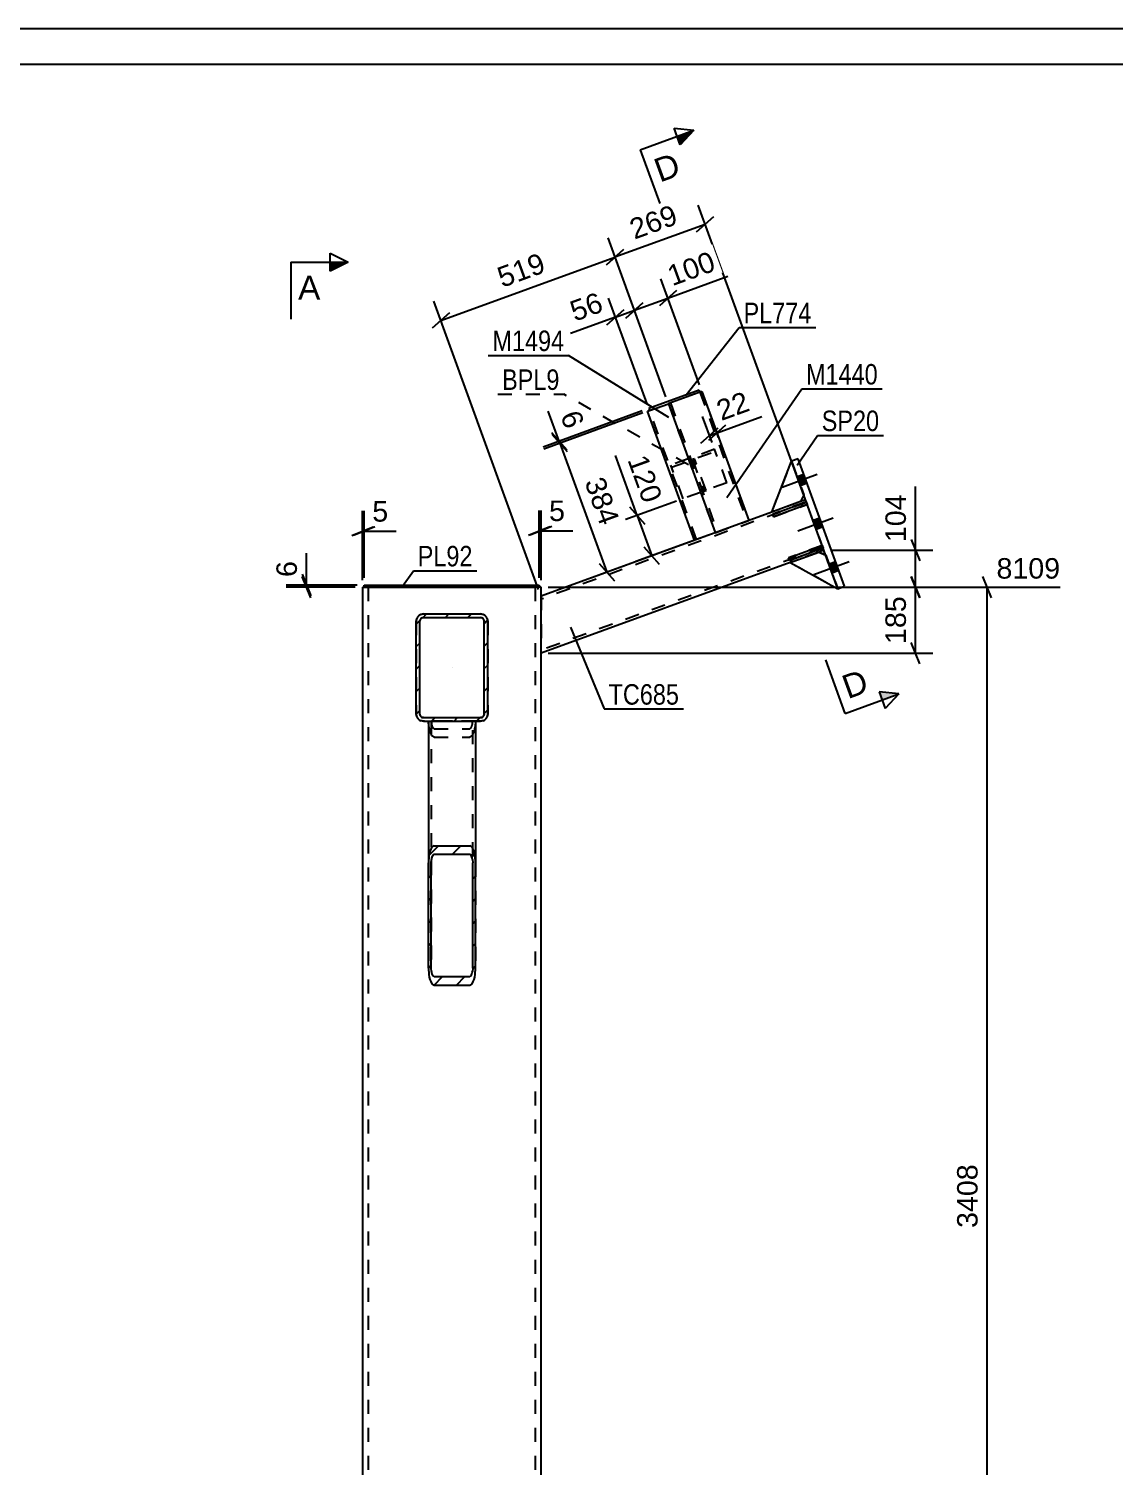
# Model space of a CAD drawing. Header units: millimetres. Extents: x -297 to 544, y -221 to 373.
# Drawn here: x -59.2 to 92.7, y 171.7 to 372.8 of the extents above; entities that cross this region are included whole.
import ezdxf

# ---------------------------------------------------------------- set-up
doc = ezdxf.new("R2010")
doc.units = ezdxf.units.MM
doc.linetypes.add('DXK_LINE_DOT2', pattern=[3.9198, 1.9599, -1.9599])
doc.linetypes.add('DXK_LINE_DOT3', pattern=[5.9187, 2.979, -0.9799, 0.9799, -0.9799])
doc.styles.add('Arial', font='ARIAL.TTF', dxfattribs={"height": 0.2})
doc.styles.add('Arial Narrow', font='ARIALN.TTF', dxfattribs={"height": 0.2})

# ---------------------------------------------------------------- blocks, each defined once
blk = doc.blocks.new('Unknown-284934218-1133')
at = {"color": 5, "linetype": 'Continuous'}
for p, q in [((544.32, 372.77), (-296.68, 372.77)), ((539.32, 367.77), (-291.68, 367.77))]:
    blk.add_line(p, q, dxfattribs=at)
blk = doc.blocks.new('Part-284934218-1228 - 1225')
at = {"linetype": 'Continuous'}
h = blk.add_hatch(dxfattribs=at)
h.set_pattern_fill('', scale=0.7, style=0, pattern_type=0)
h.set_pattern_definition([(45, (-4.962, 276.9), (-1.57154, 1.57154), [])])
h.paths.add_polyline_path([(-4.96, 289.9), (-4.96, 276.9), (-4.89, 276.52), (-4.67, 276.19), (-4.34, 275.98), (-3.96, 275.9), (4.04, 275.9), (4.42, 275.98), (4.75, 276.19), (4.96, 276.52), (5.04, 276.9), (5.04, 289.9), (4.96, 290.28), (4.75, 290.61), (4.42, 290.82), (4.04, 290.9), (-3.96, 290.9), (-4.34, 290.82), (-4.67, 290.61), (-4.89, 290.28)])
h.paths.add_polyline_path([(-4.32, 290.25), (-4.15, 290.36), (-3.96, 290.4), (4.04, 290.4), (4.23, 290.36), (4.39, 290.25), (4.5, 290.09), (4.54, 289.9), (4.54, 276.9), (4.5, 276.71), (4.39, 276.55), (4.23, 276.44), (4.04, 276.4), (-3.96, 276.4), (-4.15, 276.44), (-4.32, 276.55), (-4.42, 276.71), (-4.46, 276.9), (-4.46, 289.9), (-4.42, 290.09)])
at = {"color": 7, "linetype": 'DXK_LINE_DOT2'}
for p, q in [((-4.96, 289.9), (-4.89, 290.28)), ((-4.96, 276.9), (-4.96, 289.9)), ((-4.42, 290.09), (-4.46, 289.9)), ((-4.46, 276.9), (-4.46, 289.9)), ((-4.34, 290.82), (-3.96, 290.9)), ((-3.96, 290.4), (-4.15, 290.36)), ((-3.96, 290.9), (4.04, 290.9)), ((-3.96, 290.4), (4.04, 290.4)), ((4.04, 290.9), (4.42, 290.82)), ((4.23, 290.36), (4.04, 290.4)), ((4.54, 289.9), (4.5, 290.09)), ((4.54, 276.9), (4.54, 289.9)), ((4.96, 290.28), (5.04, 289.9)), ((5.04, 276.9), (5.04, 289.9)), ((-4.89, 276.52), (-4.96, 276.9)), ((-4.46, 276.9), (-4.42, 276.71)), ((-3.96, 275.9), (-4.34, 275.98)), ((-4.15, 276.44), (-3.96, 276.4)), ((-3.96, 276.4), (4.04, 276.4)), ((4.04, 275.9), (-3.96, 275.9)), ((4.04, 276.4), (4.23, 276.44)), ((4.42, 275.98), (4.04, 275.9)), ((4.5, 276.71), (4.54, 276.9)), ((5.04, 276.9), (4.96, 276.52))]:
    blk.add_line(p, q, dxfattribs=at)
at = {"color": 2, "linetype": 'Continuous'}
for p, q in [((-4.89, 290.28), (-4.96, 289.9)), ((-4.96, 276.9), (-4.96, 289.9)), ((-4.46, 289.9), (-4.42, 290.09)), ((-4.46, 276.9), (-4.46, 289.9)), ((-3.96, 290.9), (-4.34, 290.82)), ((-4.15, 290.36), (-3.96, 290.4)), ((-3.96, 290.9), (4.04, 290.9)), ((-3.96, 290.4), (4.04, 290.4)), ((4.42, 290.82), (4.04, 290.9)), ((4.04, 290.4), (4.23, 290.36)), ((4.5, 290.09), (4.54, 289.9)), ((4.54, 276.9), (4.54, 289.9)), ((5.04, 289.9), (4.96, 290.28)), ((5.04, 276.9), (5.04, 289.9)), ((-4.96, 276.9), (-4.89, 276.52)), ((-4.42, 276.71), (-4.46, 276.9)), ((-4.34, 275.98), (-3.96, 275.9)), ((-3.96, 276.4), (-4.15, 276.44)), ((-3.96, 276.4), (4.04, 276.4)), ((-3.96, 275.9), (4.04, 275.9)), ((4.23, 276.44), (4.04, 276.4)), ((4.04, 275.9), (4.42, 275.98)), ((4.54, 276.9), (4.5, 276.71)), ((4.96, 276.52), (5.04, 276.9))]:
    blk.add_line(p, q, dxfattribs=at)
at = {"color": 7, "linetype": 'DXK_LINE_DOT3'}
blk.add_line((0.04, 283.4), (0.04, 283.4), dxfattribs=at)
at = {"color": 7, "linetype": 'DXK_LINE_DOT2'}
for centre, radius, start, end in [((-3.96, 289.9), 1, 112.5, 157.5), ((-3.96, 289.9), 0.5, 112.5, 157.5), ((4.04, 289.9), 0.5, 22.5, 67.5), ((4.04, 289.9), 1, 22.5, 67.5), ((-3.96, 276.9), 1, 202.5, 247.5), ((-3.96, 276.9), 0.5, 202.5, 247.5), ((4.04, 276.9), 0.5, 292.5, 337.5), ((4.04, 276.9), 1, 292.5, 337.5)]:
    blk.add_arc(centre, radius, start, end, dxfattribs=at)
at = {"color": 2, "linetype": 'Continuous'}
for centre, radius, start, end in [((-3.96, 289.9), 1, 112.5, 157.5), ((-3.96, 289.9), 0.5, 112.5, 157.5), ((4.04, 289.9), 0.5, 22.5, 67.5), ((4.04, 289.9), 1, 22.5, 67.5), ((-3.96, 276.9), 1, 202.5, 247.5), ((-3.96, 276.9), 0.5, 202.5, 247.5), ((4.04, 276.9), 0.5, 292.5, 337.5), ((4.04, 276.9), 1, 292.5, 337.5)]:
    blk.add_arc(centre, radius, start, end, dxfattribs=at)
blk = doc.blocks.new('Part-284934218-1429 - 1225')
at = {"color": 2, "linetype": 'Continuous'}
for p, q in [((44.82, 305.16), (47.56, 312.28)), ((48.82, 306.62), (44.82, 305.16)), ((49.27, 307.58), (48.82, 306.62))]:
    blk.add_line(p, q, dxfattribs=at)
at = {"color": 7, "linetype": 'DXK_LINE_DOT2'}
blk.add_line((49.27, 307.58), (47.56, 312.28), dxfattribs=at)
blk = doc.blocks.new('Part-284934218-1230 - 1225')
at = {"linetype": 'Continuous'}
h = blk.add_hatch(dxfattribs=at)
h.set_pattern_fill('', scale=0.7, style=0, pattern_type=0)
h.set_pattern_definition([(45, (-3.262, 241.354), (-1.57154, 1.57154), [])])
h.paths.add_polyline_path([(-3.26, 256.1), (-3.26, 241.35), (-3.2, 240.45), (-3.03, 239.69), (-2.77, 239.17), (-2.46, 238.99), (2.54, 238.99), (2.84, 239.17), (3.1, 239.69), (3.28, 240.45), (3.34, 241.35), (3.34, 256.1), (3.28, 257), (3.1, 257.77), (2.84, 258.28), (2.54, 258.46), (-2.46, 258.46), (-2.77, 258.28), (-3.03, 257.77), (-3.2, 257)])
h.paths.add_polyline_path([(-2.74, 256.93), (-2.62, 257.19), (-2.46, 257.28), (2.54, 257.28), (2.69, 257.19), (2.82, 256.93), (2.91, 256.55), (2.94, 256.1), (2.94, 241.35), (2.91, 240.9), (2.82, 240.52), (2.69, 240.26), (2.54, 240.17), (-2.46, 240.17), (-2.62, 240.26), (-2.74, 240.52), (-2.83, 240.9), (-2.86, 241.35), (-2.86, 256.1), (-2.83, 256.55)])
at = {"color": 2, "linetype": 'Continuous'}
for p, q in [((-3.26, 275.9), (-3.26, 256.1)), ((3.34, 275.9), (3.34, 256.1)), ((-2.46, 258.46), (-2.77, 258.28)), ((-2.46, 258.46), (2.54, 258.46)), ((2.84, 258.28), (2.54, 258.46)), ((-3.2, 257), (-3.26, 256.1)), ((-3.26, 241.35), (-3.26, 256.1)), ((-2.86, 256.1), (-2.83, 256.55)), ((-2.86, 241.35), (-2.86, 256.1)), ((-2.62, 257.19), (-2.46, 257.28)), ((-2.46, 257.28), (2.54, 257.28)), ((2.54, 257.28), (2.69, 257.19)), ((2.91, 256.55), (2.94, 256.1)), ((2.94, 241.35), (2.94, 256.1)), ((3.34, 256.1), (3.28, 257)), ((3.34, 241.35), (3.34, 256.1)), ((-3.26, 241.35), (-3.2, 240.45)), ((-2.83, 240.9), (-2.86, 241.35)), ((2.94, 241.35), (2.91, 240.9)), ((3.28, 240.45), (3.34, 241.35)), ((-2.46, 240.17), (-2.62, 240.26)), ((-2.46, 240.17), (2.54, 240.17)), ((2.69, 240.26), (2.54, 240.17)), ((-2.77, 239.17), (-2.46, 238.99)), ((-2.46, 238.99), (2.54, 238.99)), ((2.54, 238.99), (2.84, 239.17))]:
    blk.add_line(p, q, dxfattribs=at)
at = {"color": 7, "linetype": 'DXK_LINE_DOT2'}
for p, q in [((3.34, 275.9), (-3.26, 275.9)), ((-3.2, 275.13), (-3.25, 275.9)), ((-2.86, 275.9), (-2.86, 241.35)), ((-2.85, 275.9), (-2.83, 275.58)), ((2.91, 275.58), (2.93, 275.9)), ((2.94, 275.9), (2.93, 275.9)), ((2.94, 241.35), (2.94, 275.9)), ((3.33, 275.9), (3.28, 275.13)), ((-2.46, 273.67), (-2.77, 273.85)), ((-2.62, 274.94), (-2.46, 274.85)), ((-2.46, 274.85), (2.54, 274.85)), ((-2.46, 273.67), (2.54, 273.67)), ((2.54, 274.85), (2.69, 274.94)), ((2.84, 273.85), (2.54, 273.67)), ((-3.26, 256.1), (-3.26, 241.35)), ((3.34, 256.1), (3.34, 241.35))]:
    blk.add_line(p, q, dxfattribs=at)
for centre, radius, start, end in [((-1.46, 275.69), 1.38, 184.5911, 212.8754), ((1.53, 275.69), 1.38, 327.1246, 355.4089), ((-0.45, 275.35), 2.76, 184.5911, 212.8754), ((0.53, 275.35), 2.76, 327.1246, 355.4089)]:
    blk.add_arc(centre, radius, start, end, dxfattribs=at)
at = {"color": 2, "linetype": 'Continuous'}
for centre, radius, start, end in [((-0.45, 256.78), 2.76, 147.1246, 175.4089), ((0.53, 256.78), 2.76, 4.5911, 32.8754), ((-1.46, 256.44), 1.38, 147.1246, 175.4089), ((1.53, 256.44), 1.38, 4.5911, 32.8754), ((-0.45, 240.67), 2.76, 184.5911, 212.8754), ((-1.46, 241.01), 1.38, 184.5911, 212.8754), ((1.53, 241.01), 1.38, 327.1246, 355.4089), ((0.53, 240.67), 2.76, 327.1246, 355.4089)]:
    blk.add_arc(centre, radius, start, end, dxfattribs=at)
blk = doc.blocks.new('Part-284934218-1455 - 1225')
at = {"color": 7, "linetype": 'DXK_LINE_DOT2'}
for p, q in [((44.82, 305.16), (47.56, 312.28)), ((47.56, 312.28), (49.27, 307.58)), ((48.82, 306.62), (44.82, 305.16)), ((49.27, 307.58), (48.82, 306.62))]:
    blk.add_line(p, q, dxfattribs=at)
blk = doc.blocks.new('Part-284934218-1436 - 1225')
at = {"color": 7, "linetype": 'DXK_LINE_DOT2'}
for p, q in [((49.63, 306.59), (44.93, 304.88)), ((45.06, 304.51), (49.76, 306.22)), ((48.92, 306.34), (49.06, 305.96)), ((49.76, 306.22), (49.63, 306.59)), ((44.93, 304.88), (45.06, 304.51))]:
    blk.add_line(p, q, dxfattribs=at)
blk = doc.blocks.new('Part-284934218-1434 - 1225')
at = {"color": 2, "linetype": 'Continuous'}
for p, q in [((44.93, 304.88), (49.63, 306.59)), ((49.76, 306.22), (45.06, 304.51)), ((49.63, 306.59), (49.76, 306.22)), ((45.06, 304.51), (44.93, 304.88))]:
    blk.add_line(p, q, dxfattribs=at)
at = {"color": 7, "linetype": 'DXK_LINE_DOT2'}
blk.add_line((49.06, 305.96), (48.92, 306.34), dxfattribs=at)
blk = doc.blocks.new('Part-284934218-1325 - 1225')
at = {"color": 2, "linetype": 'Continuous'}
for p, q in [((-12.25, 294.65), (-12.25, 294.95)), ((-12.25, 294.95), (12.25, 294.95)), ((-11.7, 294.65), (-12.25, 294.65)), ((12.25, 294.65), (11.7, 294.65)), ((12.25, 294.95), (12.25, 294.65))]:
    blk.add_line(p, q, dxfattribs=at)
at = {"color": 7, "linetype": 'DXK_LINE_DOT2'}
blk.add_line((11.7, 294.65), (-11.7, 294.65), dxfattribs=at)
blk = doc.blocks.new('Part-284934218-1432 - 1225')
at = {"color": 7, "linetype": 'DXK_LINE_DOT2'}
for p, q in [((51.38, 299.57), (47.39, 298.12)), ((47.39, 298.12), (54.05, 294.42)), ((52.34, 299.12), (51.38, 299.57)), ((54.05, 294.42), (52.34, 299.12))]:
    blk.add_line(p, q, dxfattribs=at)
blk = doc.blocks.new('Part-284934218-1275 - 1225')
at = {"color": 7, "linetype": 'DXK_LINE_DOT2'}
for p, q in [((49.66, 306.5), (12.5, 292.97)), ((48.82, 306.62), (44.82, 305.16)), ((52.09, 299.83), (49.52, 306.87)), ((51.95, 300.2), (12.5, 285.84)), ((51.38, 299.57), (47.39, 298.12)), ((12.5, 293.4), (12.5, 285.42))]:
    blk.add_line(p, q, dxfattribs=at)
at = {"color": 2, "linetype": 'Continuous'}
for p, q in [((49.52, 306.87), (48.82, 306.62)), ((44.82, 305.16), (12.5, 293.4)), ((52.09, 299.83), (51.38, 299.57)), ((47.39, 298.12), (12.5, 285.42))]:
    blk.add_line(p, q, dxfattribs=at)
blk = doc.blocks.new('Part-284934218-1433 - 1225')
at = {"color": 2, "linetype": 'Continuous'}
for p, q in [((47.15, 298.77), (51.85, 300.48)), ((51.99, 300.11), (47.29, 298.4)), ((51.85, 300.48), (51.99, 300.11)), ((47.29, 298.4), (47.15, 298.77))]:
    blk.add_line(p, q, dxfattribs=at)
at = {"color": 7, "linetype": 'DXK_LINE_DOT2'}
blk.add_line((51.28, 299.85), (51.14, 300.23), dxfattribs=at)
blk = doc.blocks.new('Part-284934218-1305 - 1225')
at = {"color": 2, "linetype": 'Continuous'}
for p, q in [((48.5, 312.62), (47.56, 312.28)), ((54.05, 294.42), (47.56, 312.28)), ((54.99, 294.77), (48.5, 312.62)), ((54.05, 294.42), (54.99, 294.77))]:
    blk.add_line(p, q, dxfattribs=at)
blk = doc.blocks.new('Part-284934218-1393 - 1225')
at = {"color": 2, "linetype": 'Continuous'}
for p, q in [((34.64, 322.21), (27.58, 319.64)), ((34.74, 321.93), (34.64, 322.21)), ((30.41, 320.35), (30.32, 320.32)), ((27.58, 319.64), (27.69, 319.36))]:
    blk.add_line(p, q, dxfattribs=at)
at = {"color": 7, "linetype": 'DXK_LINE_DOT2'}
for p, q in [((34.74, 321.93), (30.41, 320.35)), ((27.69, 319.36), (30.32, 320.32))]:
    blk.add_line(p, q, dxfattribs=at)
blk = doc.blocks.new('Part-284934218-1329 - 1225')
at = {"color": 7, "linetype": 'DXK_LINE_DOT2'}
for p, q in [((-4.89, 290.28), (-4.96, 289.9)), ((-4.96, 289.9), (-4.96, 276.9)), ((-4.46, 289.9), (-4.42, 290.09)), ((-4.46, 289.9), (-4.46, 289.9)), ((-4.46, 276.9), (-4.46, 289.9)), ((-3.96, 290.9), (-4.34, 290.82)), ((-4.15, 290.36), (-3.96, 290.4)), ((-3.96, 290.9), (4.04, 290.9)), ((-3.96, 290.9), (-3.96, 290.9)), ((-3.96, 290.4), (-3.96, 290.4)), ((-3.96, 290.4), (4.04, 290.4)), ((4.04, 290.9), (4.04, 290.9)), ((4.42, 290.82), (4.04, 290.9)), ((4.04, 290.4), (4.04, 290.4)), ((4.04, 290.4), (4.23, 290.36)), ((4.5, 290.09), (4.54, 289.9)), ((4.54, 289.9), (4.54, 289.9)), ((4.54, 276.9), (4.54, 289.9)), ((5.04, 289.9), (4.96, 290.28)), ((5.04, 289.9), (5.04, 276.9)), ((-4.96, 276.9), (-4.89, 276.52)), ((-4.46, 276.9), (-4.46, 276.9)), ((-4.42, 276.71), (-4.46, 276.9)), ((-4.34, 275.98), (-3.96, 275.9)), ((-3.96, 276.4), (-4.15, 276.44)), ((-3.96, 276.4), (-3.96, 276.4)), ((-3.96, 276.4), (4.04, 276.4)), ((4.04, 275.9), (-3.96, 275.9)), ((-3.96, 275.9), (-3.96, 275.9)), ((4.23, 276.44), (4.04, 276.4)), ((4.04, 276.4), (4.04, 276.4)), ((4.04, 275.9), (4.42, 275.98)), ((4.04, 275.9), (4.04, 275.9)), ((4.54, 276.9), (4.5, 276.71)), ((4.54, 276.9), (4.54, 276.9)), ((4.96, 276.52), (5.04, 276.9))]:
    blk.add_line(p, q, dxfattribs=at)
for centre, radius, start, end in [((-3.96, 289.9), 1, 112.5, 157.5), ((-3.96, 289.9), 0.5, 112.5, 157.5), ((4.04, 289.9), 0.5, 22.5, 67.5), ((4.04, 289.9), 1, 22.5, 67.5), ((-3.96, 276.9), 1, 202.5, 247.5), ((-3.96, 276.9), 0.5, 202.5, 247.5), ((4.04, 276.9), 0.5, 292.5, 337.5), ((4.04, 276.9), 1, 292.5, 337.5)]:
    blk.add_arc(centre, radius, start, end, dxfattribs=at)
blk = doc.blocks.new('Part-284934218-1363 - 1225')
at = {"color": 2, "linetype": 'Continuous'}
for p, q in [((27.4, 319.26), (30.32, 320.32)), ((30.32, 320.32), (36.89, 302.28)), ((33.97, 301.22), (27.4, 319.26))]:
    blk.add_line(p, q, dxfattribs=at)
at = {"color": 7, "linetype": 'DXK_LINE_DOT2'}
for p, q in [((34.26, 301.31), (27.69, 319.36)), ((36.89, 302.27), (33.98, 301.21)), ((36.89, 302.28), (36.89, 302.27)), ((36.89, 302.27), (36.89, 302.28)), ((36.89, 302.28), (36.89, 302.27)), ((33.97, 301.22), (33.98, 301.21)), ((33.98, 301.21), (33.97, 301.22))]:
    blk.add_line(p, q, dxfattribs=at)
blk = doc.blocks.new('Part-284934218-1378 - 1225')
at = {"color": 2, "linetype": 'Continuous'}
for q in [(30.41, 320.35), (41.59, 303.99)]:
    blk.add_line((35.02, 322.03), q, dxfattribs=at)
at = {"color": 7, "linetype": 'DXK_LINE_DOT2'}
for p, q in [((34.74, 321.93), (41.31, 303.88)), ((30.41, 320.35), (30.32, 320.32)), ((30.32, 320.32), (36.89, 302.27)), ((30.6, 320.42), (30.63, 320.43)), ((30.6, 320.42), (37.17, 302.38)), ((36.89, 302.27), (41.59, 303.98)), ((41.59, 303.98), (41.59, 303.99)), ((41.59, 303.99), (41.59, 303.98))]:
    blk.add_line(p, q, dxfattribs=at)
blk = doc.blocks.new('Part-284934218-1470 - 1225')
at = {"color": 7, "linetype": 'DXK_LINE_DOT2'}
for p, q in [((36.79, 313.95), (30.68, 311.72)), ((38.5, 309.25), (36.79, 313.95)), ((32.39, 307.03), (30.68, 311.72)), ((30.78, 311.44), (36.89, 313.67)), ((38.5, 309.25), (32.39, 307.03))]:
    blk.add_line(p, q, dxfattribs=at)
blk = doc.blocks.new('Bolt-284934218-1409 - 1225')
at = {"linetype": 'Continuous'}
for points in [[(49.74, 309.19), (49.3, 310.41), (48.36, 310.07), (48.8, 308.85)], [(49.74, 309.19), (49.3, 310.41), (48.36, 310.07), (48.8, 308.85)], [(49.74, 309.19), (49.3, 310.41), (48.36, 310.07), (48.8, 308.85)], [(51.97, 303.08), (51.52, 304.3), (50.58, 303.96), (51.03, 302.74)], [(51.97, 303.08), (51.52, 304.3), (50.58, 303.96), (51.03, 302.74)], [(54.19, 296.97), (53.75, 298.2), (52.81, 297.85), (53.25, 296.63)], [(54.19, 296.97), (53.75, 298.2), (52.81, 297.85), (53.25, 296.63)], [(54.19, 296.97), (53.75, 298.2), (52.81, 297.85), (53.25, 296.63)]]:
    blk.add_hatch(color=1, dxfattribs=at).paths.add_polyline_path(points)
at = {"color": 1, "linetype": 'Continuous'}
for p, q in [((51.17, 310.4), (46.23, 308.6)), ((51.17, 310.4), (46.23, 308.6)), ((51.17, 310.4), (46.23, 308.6)), ((49.3, 310.41), (48.36, 310.07)), ((49.3, 310.41), (48.36, 310.07)), ((49.3, 310.41), (48.36, 310.07)), ((49.74, 309.19), (48.8, 308.85)), ((49.74, 309.19), (48.8, 308.85)), ((49.74, 309.19), (48.8, 308.85)), ((53.39, 304.29), (48.46, 302.5)), ((53.39, 304.29), (48.46, 302.5)), ((51.52, 304.3), (50.58, 303.96)), ((51.52, 304.3), (50.58, 303.96)), ((51.97, 303.08), (51.03, 302.74)), ((51.97, 303.08), (51.03, 302.74)), ((55.61, 298.18), (50.68, 296.39)), ((55.61, 298.18), (50.68, 296.39)), ((55.61, 298.18), (50.68, 296.39)), ((53.75, 298.2), (52.81, 297.85)), ((53.75, 298.2), (52.81, 297.85)), ((53.75, 298.2), (52.81, 297.85)), ((54.19, 296.97), (53.25, 296.63)), ((54.19, 296.97), (53.25, 296.63)), ((54.19, 296.97), (53.25, 296.63))]:
    blk.add_line(p, q, dxfattribs=at)
blk = doc.blocks.new('Part-284934218-1430 - 1225')
at = {"color": 7, "linetype": 'DXK_LINE_DOT2'}
for p, q in [((33.98, 312.61), (33.7, 312.5)), ((33.7, 312.5), (35.3, 308.09)), ((33.95, 311.8), (34.23, 311.9)), ((35.59, 308.19), (33.98, 312.61)), ((35.3, 308.09), (35.59, 308.19))]:
    blk.add_line(p, q, dxfattribs=at)
blk = doc.blocks.new('Part-284934218-1431 - 1225')
at = {"color": 2, "linetype": 'Continuous'}
for p, q in [((47.39, 298.12), (51.38, 299.57)), ((47.39, 298.12), (54.05, 294.42)), ((51.38, 299.57), (52.34, 299.12))]:
    blk.add_line(p, q, dxfattribs=at)
at = {"color": 7, "linetype": 'DXK_LINE_DOT2'}
blk.add_line((52.34, 299.12), (54.05, 294.42), dxfattribs=at)
blk = doc.blocks.new('Part-284934218-1435 - 1225')
at = {"color": 7, "linetype": 'DXK_LINE_DOT2'}
for p, q in [((51.85, 300.48), (47.15, 298.77)), ((47.29, 298.4), (51.99, 300.11)), ((51.14, 300.23), (51.28, 299.85)), ((51.99, 300.11), (51.85, 300.48)), ((47.15, 298.77), (47.29, 298.4))]:
    blk.add_line(p, q, dxfattribs=at)
blk = doc.blocks.new('Part-284934218-1451 - 1225')
at = {"color": 2, "linetype": 'Continuous'}
for p, q in [((-12.5, 294.65), (-12.5, 62)), ((-12.5, 294.65), (-12.25, 294.65)), ((-11.7, 294.65), (-10.9, 294.65)), ((-10.9, 294.65), (11.7, 294.65)), ((12.5, 294.65), (12.25, 294.65)), ((12.5, 62), (12.5, 294.65))]:
    blk.add_line(p, q, dxfattribs=at)
at = {"color": 7, "linetype": 'DXK_LINE_DOT2'}
for p, q in [((-12.38, 294.65), (-11.7, 294.65)), ((-11.7, 294.65), (-11.7, 62)), ((12.25, 294.65), (10.9, 294.65)), ((11.7, 294.65), (11.7, 62))]:
    blk.add_line(p, q, dxfattribs=at)
blk = doc.blocks.new('StraightDimension-284934218-9112 - 1225')
at = {"color": 7, "linetype": 'Continuous'}
for p, q in [((26.64, 319.3), (12.79, 314.26)), ((26.75, 319.02), (12.89, 313.97)), ((13.97, 316.28), (16.12, 313.87)), ((16.22, 313.59), (14.07, 316)), ((15.04, 315.08), (15.15, 314.8))]:
    blk.add_line(p, q, dxfattribs=at)
at = {"color": 0}
blk.add_wipeout([(15.57, 315.83), (19.52, 317.26), (18.35, 320.48), (14.4, 319.04)], dxfattribs=at)
at = {"color": 7, "linetype": 'Continuous'}
blk.add_line((15.04, 315.08), (13.51, 319.28), dxfattribs=at)
blk.add_line((15.04, 315.08), (13.51, 319.28), dxfattribs=at)
at = {"color": 3, "style": 'Arial'}
blk.add_text('6', height=2.87, rotation=-69.9983, dxfattribs=at).set_placement((15.17, 318.69))
blk = doc.blocks.new('StraightDimension-284934218-1547 - 1225')
at = {"color": 7, "linetype": 'Continuous'}
for p, q in [((31.45, 306.68), (23.71, 303.87)), ((24.89, 305.89), (27.04, 303.48)), ((25.97, 304.69), (28.02, 299.05)), ((35.95, 301.93), (25.76, 298.23)), ((29.1, 297.84), (26.94, 300.25))]:
    blk.add_line(p, q, dxfattribs=at)
at = {"color": 0}
blk.add_wipeout([(26.49, 305.44), (30.44, 306.87), (27.75, 314.27), (23.8, 312.83)], dxfattribs=at)
at = {"color": 7, "linetype": 'Continuous'}
blk.add_line((25.97, 304.69), (22.91, 313.07), dxfattribs=at)
blk.add_line((25.97, 304.69), (22.91, 313.07), dxfattribs=at)
at = {"color": 3, "style": 'Arial'}
blk.add_text('120', height=2.865, rotation=-69.9983, dxfattribs=at).set_placement((24.57, 312.48))
blk = doc.blocks.new('StraightDimension-284934218-1506 - 1225')
at = {"color": 7, "linetype": 'Continuous'}
for p, q in [((-20.92, 296.45), (-19.72, 293.45)), ((-19.72, 293.15), (-20.92, 296.15)), ((-13.25, 294.95), (-23.17, 294.95)), ((-13.5, 294.65), (-23.17, 294.65)), ((-20.32, 294.65), (-20.32, 294.95))]:
    blk.add_line(p, q, dxfattribs=at)
at = {"color": 0}
blk.add_wipeout([(-21.08, 298.9), (-25.28, 298.9), (-25.28, 295.47), (-21.08, 295.47)], dxfattribs=at)
at = {"color": 7, "linetype": 'Continuous'}
blk.add_line((-20.32, 294.95), (-20.32, 299.42), dxfattribs=at)
blk.add_line((-20.32, 294.95), (-20.32, 299.42), dxfattribs=at)
at = {"color": 3, "style": 'Arial'}
blk.add_text('6', height=2.87, rotation=90.0002, dxfattribs=at).set_placement((-21.67, 296.07))
blk = doc.blocks.new('StraightDimension-284934218-1614 - 1225')
at = {"color": 7, "linetype": 'Continuous'}
for p, q in [((12.25, 295.95), (12.25, 305.4)), ((12.5, 295.65), (12.5, 305.4)), ((10.75, 301.95), (13.75, 303.15)), ((14, 303.15), (11, 301.95)), ((12.25, 302.55), (12.5, 302.55))]:
    blk.add_line(p, q, dxfattribs=at)
at = {"color": 0}
blk.add_wipeout([(16.45, 303.3), (16.45, 307.5), (13.02, 307.5), (13.02, 303.3)], dxfattribs=at)
at = {"color": 7, "linetype": 'Continuous'}
blk.add_line((12.5, 302.55), (16.97, 302.55), dxfattribs=at)
blk.add_line((12.5, 302.55), (16.97, 302.55), dxfattribs=at)
at = {"color": 3, "style": 'Arial'}
blk.add_text('5', height=2.87, dxfattribs=at).set_placement((13.62, 303.9))
blk = doc.blocks.new('StraightDimension-284934218-1621 - 1225')
at = {"color": 7, "linetype": 'Continuous'}
for p, q in [((75.55, 293.15), (74.35, 296.15)), ((13.5, 294.65), (85.14, 294.65)), ((74.95, 124.27), (74.95, 294.65)), ((74.35, 125.77), (75.55, 122.77)), ((27.6, 124.27), (85.14, 124.27))]:
    blk.add_line(p, q, dxfattribs=at)
at = {"color": 0, "linetype": 'Continuous'}
blk.add_wipeout([(85.74, 295.25), (85.74, 299.45), (75.65, 299.45), (75.65, 295.25)], dxfattribs=at)
at = {"color": 0}
blk.add_wipeout([(74.2, 214.51), (70, 214.51), (70, 204.41), (74.2, 204.41)], dxfattribs=at)
at = {"color": 3, "linetype": 'Continuous', "style": 'Arial'}
blk.add_text('8109', height=2.865, dxfattribs=at).set_placement((76.25, 295.85))
at = {"color": 3, "style": 'Arial'}
blk.add_text('3408', height=2.865, rotation=90.0002, dxfattribs=at).set_placement((73.6, 205.01))
blk = doc.blocks.new('StraightDimension-284934218-1648 - 1225')
at = {"color": 7, "linetype": 'Continuous'}
for p, q in [((-12.5, 295.65), (-12.5, 305.32)), ((-12.25, 295.95), (-12.25, 305.32)), ((-14, 301.87), (-11, 303.07)), ((-10.75, 303.07), (-13.75, 301.87)), ((-12.5, 302.47), (-12.25, 302.47))]:
    blk.add_line(p, q, dxfattribs=at)
at = {"color": 0}
blk.add_wipeout([(-8.3, 303.22), (-8.3, 307.42), (-11.73, 307.42), (-11.73, 303.22)], dxfattribs=at)
at = {"color": 7, "linetype": 'Continuous'}
blk.add_line((-12.25, 302.47), (-7.78, 302.47), dxfattribs=at)
blk.add_line((-12.25, 302.47), (-7.78, 302.47), dxfattribs=at)
at = {"color": 3, "style": 'Arial'}
blk.add_text('5', height=2.87, dxfattribs=at).set_placement((-11.12, 303.82))
blk = doc.blocks.new('StraightDimension-284934218-1655 - 1225')
at = {"color": 7, "linetype": 'Continuous'}
for p, q in [((53.09, 299.83), (67.32, 299.83)), ((64.32, 301.33), (65.52, 298.33)), ((64.92, 294.65), (64.92, 299.83)), ((65.52, 293.15), (64.32, 296.15)), ((13.5, 294.65), (67.32, 294.65))]:
    blk.add_line(p, q, dxfattribs=at)
at = {"color": 0}
blk.add_wipeout([(64.17, 308.22), (59.97, 308.22), (59.97, 300.35), (64.17, 300.35)], dxfattribs=at)
at = {"color": 7, "linetype": 'Continuous'}
blk.add_line((64.92, 299.83), (64.92, 308.75), dxfattribs=at)
blk.add_line((64.92, 299.83), (64.92, 308.75), dxfattribs=at)
at = {"color": 3, "style": 'Arial'}
blk.add_text('104', height=2.865, rotation=90.0002, dxfattribs=at).set_placement((63.57, 300.95))
blk = doc.blocks.new('StraightDimension-284934218-1662 - 1225')
at = {"color": 7, "linetype": 'Continuous'}
for p, q in [((64.32, 296.15), (65.52, 293.15)), ((13.5, 294.65), (67.32, 294.65)), ((64.92, 285.42), (64.92, 294.65)), ((65.52, 283.92), (64.32, 286.92)), ((13.5, 285.42), (67.32, 285.42))]:
    blk.add_line(p, q, dxfattribs=at)
at = {"color": 0}
blk.add_wipeout([(64.17, 293.97), (59.97, 293.97), (59.97, 286.1), (64.17, 286.1)], dxfattribs=at)
at = {"color": 3, "style": 'Arial'}
blk.add_text('185', height=2.865, rotation=90.0002, dxfattribs=at).set_placement((63.57, 286.7))
blk = doc.blocks.new('StraightDimension-284934218-4568 - 1225')
at = {"color": 7, "linetype": 'Continuous'}
for p, q in [((49.18, 307.81), (34.51, 348.11)), ((34.28, 344.36), (36.69, 346.51)), ((22.85, 340.84), (35.49, 345.44)), ((24.06, 341.91), (21.65, 339.76)), ((29.98, 321.26), (21.88, 343.52))]:
    blk.add_line(p, q, dxfattribs=at)
at = {"color": 0}
blk.add_wipeout([(32.61, 345.19), (31.18, 349.13), (23.78, 346.44), (25.22, 342.5)], dxfattribs=at)
at = {"color": 3, "style": 'Arial'}
blk.add_text('269', height=2.865, rotation=20.002, dxfattribs=at).set_placement((25.57, 343.26))
blk = doc.blocks.new('StraightDimension-284934218-4569 - 1225')
at = {"color": 7, "linetype": 'Continuous'}
for p, q in [((21.65, 339.76), (24.06, 341.91)), ((29.98, 321.26), (21.88, 343.51)), ((-1.53, 331.96), (22.85, 340.83)), ((12.16, 294.34), (-2.51, 334.64)), ((-0.33, 333.03), (-2.74, 330.88))]:
    blk.add_line(p, q, dxfattribs=at)
at = {"color": 0}
blk.add_wipeout([(14.1, 338.45), (12.66, 342.39), (5.27, 339.7), (6.71, 335.75)], dxfattribs=at)
at = {"color": 3, "style": 'Arial'}
blk.add_text('519', height=2.865, rotation=20.002, dxfattribs=at).set_placement((7.06, 336.52))
blk = doc.blocks.new('StraightDimension-284934218-9111 - 1225')
at = {"color": 7, "linetype": 'Continuous'}
for p, q in [((26.75, 319.02), (12.89, 313.97)), ((16.22, 313.59), (14.07, 316)), ((15.15, 314.8), (21.72, 296.75)), ((35.95, 301.93), (19.46, 295.93)), ((20.64, 297.95), (22.79, 295.54))]:
    blk.add_line(p, q, dxfattribs=at)
at = {"color": 0}
blk.add_wipeout([(20.48, 302.33), (24.43, 303.77), (21.74, 311.16), (17.79, 309.73)], dxfattribs=at)
at = {"color": 3, "style": 'Arial'}
blk.add_text('384', height=2.865, rotation=-69.9983, dxfattribs=at).set_placement((18.56, 309.37))
blk = doc.blocks.new('StraightDimension-284934218-9138 - 1225')
at = {"color": 7, "linetype": 'Continuous'}
for p, q in [((36.44, 314.89), (35.12, 318.53)), ((37.36, 315.59), (36.16, 318.91)), ((34.89, 314.78), (37.3, 316.93)), ((38.34, 317.31), (35.93, 315.16)), ((36.09, 315.85), (37.13, 316.23))]:
    blk.add_line(p, q, dxfattribs=at)
at = {"color": 0}
blk.add_wipeout([(42.67, 319.05), (41.24, 322.99), (35.93, 321.06), (37.37, 317.12)], dxfattribs=at)
at = {"color": 7, "linetype": 'Continuous'}
blk.add_line((37.13, 316.23), (43.42, 318.52), dxfattribs=at)
blk.add_line((37.13, 316.23), (43.42, 318.52), dxfattribs=at)
at = {"color": 3, "style": 'Arial'}
blk.add_text('22', height=2.865, rotation=20.002, dxfattribs=at).set_placement((37.73, 317.89))
blk = doc.blocks.new('StraightDimension-284934218-9169 - 1225')
at = {"color": 7, "linetype": 'Continuous'}
for p, q in [((29.98, 321.26), (24.59, 336.06)), ((31.47, 336.17), (29.06, 334.01)), ((34.68, 322.97), (29.29, 337.77)), ((24.36, 332.3), (26.77, 334.45)), ((25.57, 333.38), (30.27, 335.09))]:
    blk.add_line(p, q, dxfattribs=at)
at = {"color": 0}
blk.add_wipeout([(37.9, 338.67), (36.46, 342.61), (29.06, 339.92), (30.5, 335.97)], dxfattribs=at)
at = {"color": 7, "linetype": 'Continuous'}
blk.add_line((30.27, 335.09), (38.65, 338.14), dxfattribs=at)
blk.add_line((30.27, 335.09), (38.65, 338.14), dxfattribs=at)
at = {"color": 3, "style": 'Arial'}
blk.add_text('100', height=2.865, rotation=20.0077, dxfattribs=at).set_placement((30.86, 336.74))
blk = doc.blocks.new('StraightDimension-284934218-9170 - 1225')
at = {"color": 7, "linetype": 'Continuous'}
for p, q in [((29.98, 321.26), (24.59, 336.06)), ((27.34, 320.3), (21.96, 335.1)), ((26.77, 334.45), (24.36, 332.3)), ((21.73, 331.34), (24.14, 333.5)), ((22.93, 332.42), (25.57, 333.38))]:
    blk.add_line(p, q, dxfattribs=at)
at = {"color": 0}
blk.add_wipeout([(22.18, 332.94), (20.74, 336.89), (15.44, 334.96), (16.88, 331.01)], dxfattribs=at)
at = {"color": 7, "linetype": 'Continuous'}
blk.add_line((22.93, 332.42), (16.64, 330.13), dxfattribs=at)
blk.add_line((22.93, 332.42), (16.64, 330.13), dxfattribs=at)
at = {"color": 3, "style": 'Arial'}
blk.add_text('56', height=2.865, rotation=20.0077, dxfattribs=at).set_placement((17.23, 331.78))
blk = doc.blocks.new('Mark-284934218-1301 - 1225')
at = {"color": 0}
blk.add_wipeout([(59.83, 316.49), (59.83, 319.49), (51.79, 319.49), (51.79, 316.49)], dxfattribs=at)
blk.add_wipeout([(59.83, 316.49), (59.83, 319.49), (51.79, 319.49), (51.79, 316.49)], dxfattribs=at)
at = {"color": 30, "linetype": 'Continuous'}
for p, q in [((48.35, 311.71), (51.19, 315.89)), ((51.19, 315.89), (60.43, 315.89))]:
    blk.add_line(p, q, dxfattribs=at)
at = {"color": 3, "style": 'Arial Narrow'}
blk.add_text('SP20', height=2.863, dxfattribs=at).set_placement((51.79, 316.49))
blk = doc.blocks.new('Mark-284934218-1321 - 1225')
at = {"color": 0}
blk.add_wipeout([(2.92, 297.56), (2.92, 300.56), (-4.76, 300.56), (-4.76, 297.56)], dxfattribs=at)
blk.add_wipeout([(2.92, 297.56), (2.92, 300.56), (-4.76, 300.56), (-4.76, 297.56)], dxfattribs=at)
at = {"color": 30, "linetype": 'Continuous'}
for p, q in [((-6.91, 294.81), (-5.36, 296.96)), ((-5.36, 296.96), (3.52, 296.96))]:
    blk.add_line(p, q, dxfattribs=at)
at = {"color": 3, "style": 'Arial Narrow'}
blk.add_text('PL92', height=2.863, dxfattribs=at).set_placement((-4.76, 297.56))
blk = doc.blocks.new('Mark-284934218-1374 - 1225')
at = {"color": 0}
blk.add_wipeout([(59.65, 323), (59.65, 326), (49.59, 326), (49.59, 323)], dxfattribs=at)
blk.add_wipeout([(59.65, 323), (59.65, 326), (49.59, 326), (49.59, 323)], dxfattribs=at)
at = {"color": 30, "linetype": 'Continuous'}
for p, q in [((38.52, 307.18), (48.99, 322.4)), ((48.99, 322.4), (60.25, 322.4))]:
    blk.add_line(p, q, dxfattribs=at)
at = {"color": 3, "style": 'Arial Narrow'}
blk.add_text('M1440', height=2.863, dxfattribs=at).set_placement((49.59, 323))
blk = doc.blocks.new('Mark-284934218-1389 - 1225')
at = {"color": 0}
blk.add_wipeout([(50.35, 331.58), (50.35, 334.58), (40.85, 334.58), (40.85, 331.58)], dxfattribs=at)
blk.add_wipeout([(50.35, 331.58), (50.35, 334.58), (40.85, 334.58), (40.85, 331.58)], dxfattribs=at)
at = {"color": 30, "linetype": 'Continuous'}
for p, q in [((32.81, 321.54), (40.25, 330.98)), ((40.25, 330.98), (50.95, 330.98))]:
    blk.add_line(p, q, dxfattribs=at)
at = {"color": 3, "style": 'Arial Narrow'}
blk.add_text('PL774', height=2.863, dxfattribs=at).set_placement((40.85, 331.58))
blk = doc.blocks.new('Mark-284934218-1271 - 1225')
at = {"color": 0}
blk.add_wipeout([(31.83, 278.22), (31.83, 281.22), (21.96, 281.22), (21.96, 278.22)], dxfattribs=at)
blk.add_wipeout([(31.83, 278.22), (31.83, 281.22), (21.96, 281.22), (21.96, 278.22)], dxfattribs=at)
at = {"color": 30, "linetype": 'Continuous'}
for p, q in [((16.61, 289.08), (21.36, 277.62)), ((21.36, 277.62), (32.43, 277.62))]:
    blk.add_line(p, q, dxfattribs=at)
at = {"color": 3, "style": 'Arial Narrow'}
blk.add_text('TC685', height=2.863, dxfattribs=at).set_placement((21.96, 278.22))
blk = doc.blocks.new('SectionMark-284934218-1896 - 1225')
at = {"linetype": 'Continuous'}
blk.add_hatch(color=6, dxfattribs=at).paths.add_polyline_path([(-17, 338.88), (-17, 340.13), (-14.5, 340.13)])
at = {"color": 6, "linetype": 'Continuous'}
for p, q in [((-22.5, 340.13), (-14.5, 340.13)), ((-17, 338.88), (-17, 341.38)), ((-17, 341.38), (-14.5, 340.13)), ((-14.5, 340.13), (-17, 338.88))]:
    blk.add_line(p, q, dxfattribs=at)
at = {"color": 0, "linetype": 'Continuous'}
blk.add_wipeout([(-18.39, 334.88), (-18.39, 338.38), (-21.5, 338.38), (-21.5, 334.88)], dxfattribs=at)
at = {"color": 6, "linetype": 'Continuous'}
blk.add_line((-22.5, 340.13), (-22.5, 332.13), dxfattribs=at)
at = {"color": 3, "linetype": 'Continuous', "style": 'Arial'}
blk.add_text('A', height=3.34, dxfattribs=at).set_placement((-21.5, 334.88))
blk = doc.blocks.new('Mark-284934218-1359 - 1225')
at = {"color": 0}
blk.add_wipeout([(15.75, 327.68), (15.75, 330.68), (5.7, 330.68), (5.7, 327.68)], dxfattribs=at)
blk.add_wipeout([(15.75, 327.68), (15.75, 330.68), (5.7, 330.68), (5.7, 327.68)], dxfattribs=at)
at = {"color": 30, "linetype": 'Continuous'}
for p in [(5.1, 327.08), (30.38, 318.4)]:
    blk.add_line(p, (16.35, 327.08), dxfattribs=at)
at = {"color": 3, "style": 'Arial Narrow'}
blk.add_text('M1494', height=2.863, dxfattribs=at).set_placement((5.7, 327.68))
blk = doc.blocks.new('Mark-284934218-1466 - 1225')
at = {"color": 0}
blk.add_wipeout([(15.09, 322.25), (15.09, 325.25), (7.05, 325.25), (7.05, 322.25)], dxfattribs=at)
blk.add_wipeout([(15.09, 322.25), (15.09, 325.25), (7.05, 325.25), (7.05, 322.25)], dxfattribs=at)
at = {"color": 30, "linetype": 'DXK_LINE_DOT2'}
for p in [(6.45, 321.65), (33.13, 311.77)]:
    blk.add_line(p, (15.69, 321.65), dxfattribs=at)
at = {"color": 3, "style": 'Arial Narrow'}
blk.add_text('BPL9', height=2.863, dxfattribs=at).set_placement((7.05, 322.25))
blk = doc.blocks.new('SectionMark-284934218-9413 - 1225')
at = {"linetype": 'Continuous'}
blk.add_hatch(color=6, dxfattribs=at).paths.add_polyline_path([(60.25, 278.85), (59.83, 280.03), (62.6, 279.71)])
at = {"color": 6, "linetype": 'Continuous'}
for p, q in [((31.13, 358.88), (33.9, 358.56)), ((62.6, 279.71), (59.83, 280.03)), ((59.83, 280.03), (60.68, 277.68)), ((62.6, 279.71), (60.68, 277.68))]:
    blk.add_line(p, q, dxfattribs=at)
at = {"color": 0, "linetype": 'Continuous'}
for points in [[(32.29, 352.39), (31.09, 355.67), (27.92, 354.52), (29.12, 351.23)], [(58.59, 280.11), (57.4, 283.4), (54.23, 282.25), (55.43, 278.96)]]:
    blk.add_wipeout(points, dxfattribs=at)
at = {"linetype": 'Continuous'}
blk.add_hatch(color=6, dxfattribs=at).paths.add_polyline_path([(31.98, 356.53), (31.55, 357.71), (33.9, 358.56)])
at = {"color": 6, "linetype": 'Continuous'}
for p, q in [((26.39, 355.82), (33.9, 358.56)), ((31.98, 356.53), (31.13, 358.88)), ((33.9, 358.56), (31.98, 356.53)), ((26.39, 355.82), (29.12, 348.31)), ((55.09, 276.97), (52.35, 284.49)), ((55.09, 276.97), (62.6, 279.71))]:
    blk.add_line(p, q, dxfattribs=at)
at = {"color": 3, "linetype": 'Continuous', "style": 'Arial'}
for p in [(29.12, 351.23), (55.43, 278.96)]:
    blk.add_text('D', height=3.34, rotation=20.002, dxfattribs=at).set_placement(p)

msp = doc.modelspace()

# ---------------------------------------------------------------- block references
for name in ['Unknown-284934218-1133', 'Part-284934218-1393 - 1225', 'Part-284934218-1378 - 1225', 'Part-284934218-1363 - 1225', 'Part-284934218-1470 - 1225', 'Part-284934218-1430 - 1225', 'Part-284934218-1429 - 1225', 'Part-284934218-1455 - 1225', 'Part-284934218-1305 - 1225', 'Bolt-284934218-1409 - 1225', 'Part-284934218-1275 - 1225', 'Part-284934218-1436 - 1225', 'Part-284934218-1434 - 1225', 'Part-284934218-1433 - 1225', 'Part-284934218-1435 - 1225', 'Part-284934218-1432 - 1225', 'Part-284934218-1431 - 1225', 'Part-284934218-1451 - 1225', 'Part-284934218-1325 - 1225', 'Part-284934218-1228 - 1225', 'Part-284934218-1329 - 1225', 'Part-284934218-1230 - 1225']:
    msp.add_blockref(name, (0, 0))

# ---------------------------------------------------------------- next in the draw order: block references
for name in ['StraightDimension-284934218-9112 - 1225', 'StraightDimension-284934218-1614 - 1225', 'StraightDimension-284934218-1506 - 1225']:
    msp.add_blockref(name, (0, 0))

# ---------------------------------------------------------------- next in the draw order: block references
for name in ['StraightDimension-284934218-1547 - 1225', 'StraightDimension-284934218-1648 - 1225']:
    msp.add_blockref(name, (0, 0))

# ---------------------------------------------------------------- next in the draw order: block references
for name in ['SectionMark-284934218-1896 - 1225', 'StraightDimension-284934218-1621 - 1225']:
    msp.add_blockref(name, (0, 0))

# ---------------------------------------------------------------- next in the draw order: block references
msp.add_blockref('StraightDimension-284934218-1655 - 1225', (0, 0))

# ---------------------------------------------------------------- next in the draw order: block references
for name in ['StraightDimension-284934218-4568 - 1225', 'StraightDimension-284934218-1662 - 1225']:
    msp.add_blockref(name, (0, 0))

# ---------------------------------------------------------------- next in the draw order: block references
for name in ['StraightDimension-284934218-4569 - 1225', 'Mark-284934218-1301 - 1225', 'Mark-284934218-1271 - 1225']:
    msp.add_blockref(name, (0, 0))

# ---------------------------------------------------------------- next in the draw order: block references
for name in ['StraightDimension-284934218-9111 - 1225', 'Mark-284934218-1321 - 1225']:
    msp.add_blockref(name, (0, 0))

# ---------------------------------------------------------------- next in the draw order: block references
msp.add_blockref('StraightDimension-284934218-9138 - 1225', (0, 0))

# ---------------------------------------------------------------- next in the draw order: block references
msp.add_blockref('StraightDimension-284934218-9169 - 1225', (0, 0))

# ---------------------------------------------------------------- next in the draw order: block references
for name in ['StraightDimension-284934218-9170 - 1225', 'Mark-284934218-1374 - 1225']:
    msp.add_blockref(name, (0, 0))

# ---------------------------------------------------------------- next in the draw order: block references
for name in ['Mark-284934218-1389 - 1225', 'Mark-284934218-1359 - 1225']:
    msp.add_blockref(name, (0, 0))

# ---------------------------------------------------------------- next in the draw order: block references
msp.add_blockref('Mark-284934218-1466 - 1225', (0, 0))

# ---------------------------------------------------------------- next in the draw order: block references
msp.add_blockref('SectionMark-284934218-9413 - 1225', (0, 0))

doc.saveas('drawing.dxf')
